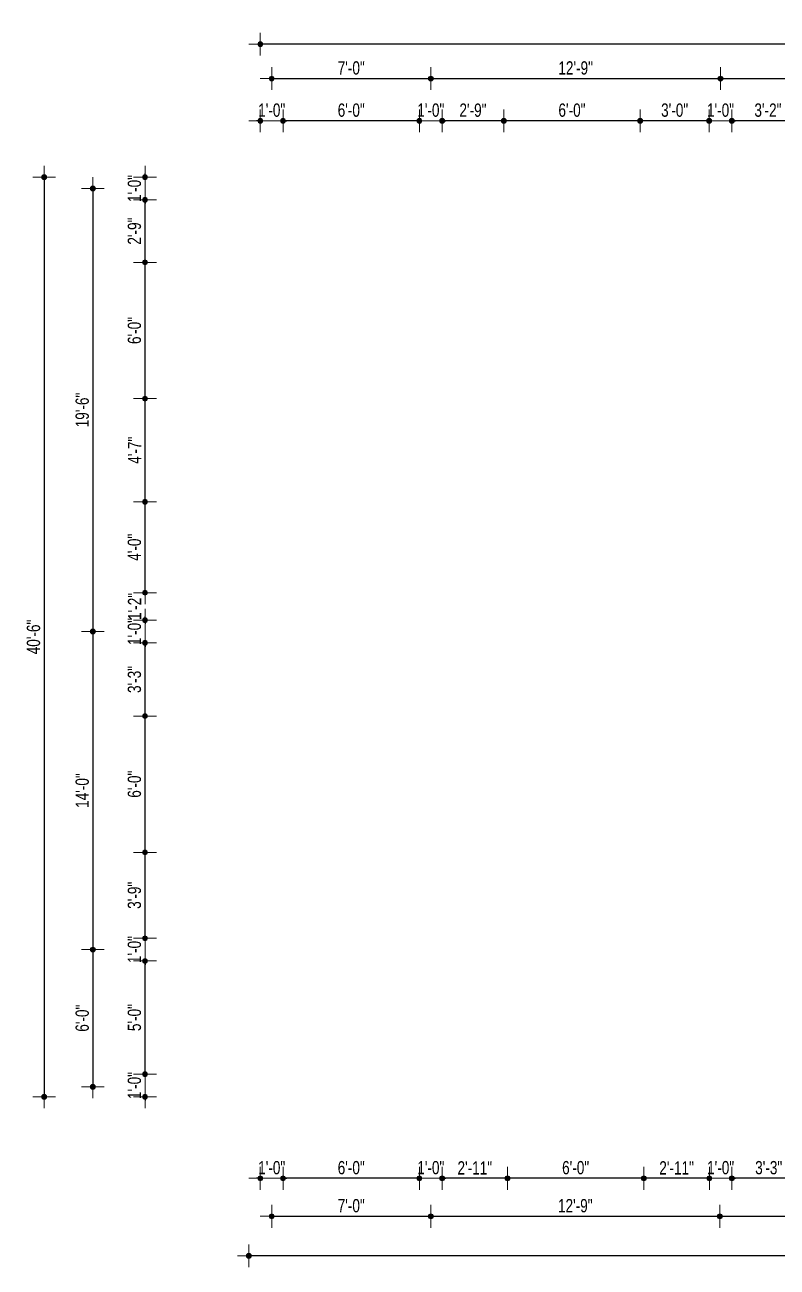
# Model space of a CAD drawing. Header units: inches. Extents: x 108286 to 1018414, y -1240248 to 57686.
# Drawn here: x 1003765 to 1004162, y -1219412 to -1218755 of the extents above; entities that cross this region are included whole.
import ezdxf

# ---------------------------------------------------------------- set-up
doc = ezdxf.new("R2010")
doc.units = ezdxf.units.IN
doc.header["$MEASUREMENT"] = 0
doc.layers.add('DIMENSION', color=142, linetype='Continuous', lineweight=13)
doc.layers.add('dimentions', color=123, linetype='Continuous', lineweight=9)
doc.styles.add('7 INCH', font='swisscl.ttf', dxfattribs={"height": 7})
doc.dimstyles.new('7 INCH', dxfattribs={"dimscale": 0, "dimtxt": 7, "dimasz": 1, "dimexe": 2, "dimexo": 9, "dimgap": 2, "dimtad": 1, "dimdec": 0, "dimzin": 3, "dimdsep": 46, "dimlunit": 4, "dimtxsty": '7 INCH', "dimblk": 'DIM', "dimcen": 3, "dimdle": 3, "dimse1": 1, "dimse2": 1, "dimclrd": 256, "dimclre": 256, "dimclrt": 7, "dimadec": 1, "dimazin": 2, "dimtfac": 1, "dimtdec": 0, "dimtix": 1, "dimtofl": 0, "dimtmove": 2, "dimatfit": 3, "dimldrblk": 'ARW', "dimfxl": 2, "dimfrac": 2, "dimtolj": 2, "dimtzin": 0, "dimarcsym": 0})

# ---------------------------------------------------------------- blocks, each defined once
blk = doc.blocks.new('DIM')
at = {"layer": 'DIMENSION'}
h = blk.add_hatch(color=256, dxfattribs=at)
h.paths.add_polyline_path([(0, 1.28), (0, 0), (1.28, 0, 0.414214)])
h.paths.add_polyline_path([(1.28, 0), (0, 0), (0, -1.28, 0.414214)])
h.paths.add_polyline_path([(0, 0), (-1.28, 0, 0.414214), (0, -1.28)])
h.paths.add_polyline_path([(0, 1.28, 0.414214), (-1.28, 0), (0, 0)])
for p, q in [((-6, 0), (6, 0)), ((0, 6), (0, -6))]:
    blk.add_line(p, q, dxfattribs=at)
blk.add_circle((0, 0), 1.28, dxfattribs=at)
blk = doc.blocks.new('*D539')
at = {"layer": 'Defpoints', "color": 0, "ltscale": 15}
for p in [(1004138.09, -1218806.12), (1004138.09, -1218835.89), (1004176.18, -1218835.89)]:
    blk.add_point(p, dxfattribs=at)
at = {"layer": 'dimentions', "lineweight": -2, "ltscale": 15}
blk.add_line((1004175.18, -1218806.12), (1004139.09, -1218806.12), dxfattribs=at)
at = {"layer": 'dimentions', "lineweight": -2, "ltscale": 15, "rotation": 180}
blk.add_blockref('DIM', (1004138.09, -1218806.12), dxfattribs=at)
at = {"layer": 'dimentions', "lineweight": -2, "ltscale": 15}
blk.add_blockref('DIM', (1004176.18, -1218806.12), dxfattribs=at)
at = {"layer": 'dimentions', "color": 7, "ltscale": 15, "insert": (1004157.13, -1218800.53), "char_height": 7, "attachment_point": 5, "style": '7 INCH'}
blk.add_mtext('\\A2;3\'-2"', dxfattribs=at)
blk = doc.blocks.new('ARW')
at = {"layer": 'DIMENSION'}
blk.add_lwpolyline([(-0.5, 0, 0, 3, 0), (-5.5, 0, 0, 0, 0), (-0.5, 0, 0, 0, 0)], format="xyseb", dxfattribs=at)
blk = doc.blocks.new('*D540')
at = {"layer": 'Defpoints', "color": 0, "ltscale": 15}
for p in [(1004126.09, -1218806.12), (1004126.09, -1218835.89), (1004138.09, -1218835.89)]:
    blk.add_point(p, dxfattribs=at)
at = {"layer": 'dimentions', "lineweight": -2, "ltscale": 15}
for p, q in [((1004125.09, -1218806.12), (1004124.09, -1218806.12)), ((1004139.09, -1218806.12), (1004140.09, -1218806.12))]:
    blk.add_line(p, q, dxfattribs=at)
blk.add_blockref('DIM', (1004126.09, -1218806.12), dxfattribs=at)
at = {"layer": 'dimentions', "lineweight": -2, "ltscale": 15, "rotation": 180}
blk.add_blockref('DIM', (1004138.09, -1218806.12), dxfattribs=at)
at = {"layer": 'dimentions', "color": 7, "ltscale": 15, "insert": (1004132.09, -1218800.53), "char_height": 7, "attachment_point": 5, "style": '7 INCH'}
blk.add_mtext('\\A2;1\'-0"', dxfattribs=at)
blk = doc.blocks.new('*D541')
at = {"layer": 'Defpoints', "color": 0, "ltscale": 15}
for p in [(1004089.65, -1218806.12), (1004089.65, -1218835.89), (1004126.09, -1218835.89)]:
    blk.add_point(p, dxfattribs=at)
at = {"layer": 'dimentions', "lineweight": -2, "ltscale": 15}
blk.add_line((1004125.09, -1218806.12), (1004090.65, -1218806.12), dxfattribs=at)
at = {"layer": 'dimentions', "lineweight": -2, "ltscale": 15, "rotation": 180}
blk.add_blockref('DIM', (1004089.65, -1218806.12), dxfattribs=at)
at = {"layer": 'dimentions', "lineweight": -2, "ltscale": 15}
blk.add_blockref('DIM', (1004126.09, -1218806.12), dxfattribs=at)
at = {"layer": 'dimentions', "color": 7, "ltscale": 15, "insert": (1004107.87, -1218800.53), "char_height": 7, "attachment_point": 5, "style": '7 INCH'}
blk.add_mtext('\\A2;3\'-0"', dxfattribs=at)
blk = doc.blocks.new('*D542')
at = {"layer": 'Defpoints', "color": 0, "ltscale": 15}
for p in [(1004017.65, -1218806.12), (1004017.65, -1218835.89), (1004089.65, -1218835.89)]:
    blk.add_point(p, dxfattribs=at)
at = {"layer": 'dimentions', "lineweight": -2, "ltscale": 15}
blk.add_line((1004088.65, -1218806.12), (1004018.65, -1218806.12), dxfattribs=at)
at = {"layer": 'dimentions', "lineweight": -2, "ltscale": 15, "rotation": 180}
blk.add_blockref('DIM', (1004017.65, -1218806.12), dxfattribs=at)
at = {"layer": 'dimentions', "lineweight": -2, "ltscale": 15}
blk.add_blockref('DIM', (1004089.65, -1218806.12), dxfattribs=at)
at = {"layer": 'dimentions', "color": 7, "ltscale": 15, "insert": (1004053.65, -1218800.53), "char_height": 7, "attachment_point": 5, "style": '7 INCH'}
blk.add_mtext('\\A2;6\'-0"', dxfattribs=at)
blk = doc.blocks.new('*D543')
at = {"layer": 'Defpoints', "color": 0, "ltscale": 15}
for p in [(1003985.09, -1218806.12), (1003985.09, -1218835.89), (1004017.65, -1218835.89)]:
    blk.add_point(p, dxfattribs=at)
at = {"layer": 'dimentions', "lineweight": -2, "ltscale": 15}
blk.add_line((1004016.65, -1218806.12), (1003986.09, -1218806.12), dxfattribs=at)
at = {"layer": 'dimentions', "lineweight": -2, "ltscale": 15, "rotation": 180}
blk.add_blockref('DIM', (1003985.09, -1218806.12), dxfattribs=at)
at = {"layer": 'dimentions', "lineweight": -2, "ltscale": 15}
blk.add_blockref('DIM', (1004017.65, -1218806.12), dxfattribs=at)
at = {"layer": 'dimentions', "color": 7, "ltscale": 15, "insert": (1004001.37, -1218800.54), "char_height": 7, "attachment_point": 5, "style": '7 INCH'}
blk.add_mtext('\\A2;2\'-9"', dxfattribs=at)
blk = doc.blocks.new('*D544')
at = {"layer": 'Defpoints', "color": 0, "ltscale": 15}
for p in [(1003973.09, -1218806.12), (1003973.09, -1218835.89), (1003985.09, -1218835.89)]:
    blk.add_point(p, dxfattribs=at)
at = {"layer": 'dimentions', "lineweight": -2, "ltscale": 15}
for p, q in [((1003972.09, -1218806.12), (1003971.09, -1218806.12)), ((1003986.09, -1218806.12), (1003987.09, -1218806.12))]:
    blk.add_line(p, q, dxfattribs=at)
blk.add_blockref('DIM', (1003973.09, -1218806.12), dxfattribs=at)
at = {"layer": 'dimentions', "lineweight": -2, "ltscale": 15, "rotation": 180}
blk.add_blockref('DIM', (1003985.09, -1218806.12), dxfattribs=at)
at = {"layer": 'dimentions', "color": 7, "ltscale": 15, "insert": (1003979.09, -1218800.53), "char_height": 7, "attachment_point": 5, "style": '7 INCH'}
blk.add_mtext('\\A2;1\'-0"', dxfattribs=at)
blk = doc.blocks.new('*D545')
at = {"layer": 'Defpoints', "color": 0, "ltscale": 15}
for p in [(1003901.09, -1218806.12), (1003973.09, -1218835.89), (1003901.09, -1218936.89)]:
    blk.add_point(p, dxfattribs=at)
at = {"layer": 'dimentions', "lineweight": -2, "ltscale": 15}
blk.add_line((1003972.09, -1218806.12), (1003902.09, -1218806.12), dxfattribs=at)
at = {"layer": 'dimentions', "lineweight": -2, "ltscale": 15, "rotation": 180}
blk.add_blockref('DIM', (1003901.09, -1218806.12), dxfattribs=at)
at = {"layer": 'dimentions', "lineweight": -2, "ltscale": 15}
blk.add_blockref('DIM', (1003973.09, -1218806.12), dxfattribs=at)
at = {"layer": 'dimentions', "color": 7, "ltscale": 15, "insert": (1003937.09, -1218800.53), "char_height": 7, "attachment_point": 5, "style": '7 INCH'}
blk.add_mtext('\\A2;6\'-0"', dxfattribs=at)
blk = doc.blocks.new('*D546')
at = {"layer": 'Defpoints', "color": 0, "ltscale": 15}
for p in [(1003889.09, -1218806.12), (1003889.09, -1218936.89), (1003901.09, -1218936.89)]:
    blk.add_point(p, dxfattribs=at)
at = {"layer": 'dimentions', "lineweight": -2, "ltscale": 15}
for p, q in [((1003888.09, -1218806.12), (1003887.09, -1218806.12)), ((1003902.09, -1218806.12), (1003903.09, -1218806.12))]:
    blk.add_line(p, q, dxfattribs=at)
blk.add_blockref('DIM', (1003889.09, -1218806.12), dxfattribs=at)
at = {"layer": 'dimentions', "lineweight": -2, "ltscale": 15, "rotation": 180}
blk.add_blockref('DIM', (1003901.09, -1218806.12), dxfattribs=at)
at = {"layer": 'dimentions', "color": 7, "ltscale": 15, "insert": (1003895.09, -1218800.53), "char_height": 7, "attachment_point": 5, "style": '7 INCH'}
blk.add_mtext('\\A2;1\'-0"', dxfattribs=at)
blk = doc.blocks.new('*D547')
at = {"layer": 'Defpoints', "color": 0, "ltscale": 15}
for p in [(1003979.09, -1218783.83), (1003979.09, -1218835.89), (1003895.09, -1218927.97)]:
    blk.add_point(p, dxfattribs=at)
at = {"layer": 'dimentions', "lineweight": -2, "ltscale": 15}
blk.add_line((1003896.09, -1218783.83), (1003978.09, -1218783.83), dxfattribs=at)
at = {"layer": 'dimentions', "lineweight": -2, "ltscale": 15, "rotation": 180}
blk.add_blockref('DIM', (1003895.09, -1218783.83), dxfattribs=at)
at = {"layer": 'dimentions', "lineweight": -2, "ltscale": 15}
blk.add_blockref('DIM', (1003979.09, -1218783.83), dxfattribs=at)
at = {"layer": 'dimentions', "color": 7, "ltscale": 15, "insert": (1003937.09, -1218778.24), "char_height": 7, "attachment_point": 5, "style": '7 INCH'}
blk.add_mtext('\\A2;7\'-0"', dxfattribs=at)
blk = doc.blocks.new('*D548')
at = {"layer": 'Defpoints', "color": 0, "ltscale": 15}
for p in [(1004132.09, -1218783.83), (1003979.09, -1218835.89), (1004132.09, -1218835.89)]:
    blk.add_point(p, dxfattribs=at)
at = {"layer": 'dimentions', "lineweight": -2, "ltscale": 15}
blk.add_line((1003980.09, -1218783.83), (1004131.09, -1218783.83), dxfattribs=at)
at = {"layer": 'dimentions', "lineweight": -2, "ltscale": 15, "rotation": 180}
blk.add_blockref('DIM', (1003979.09, -1218783.83), dxfattribs=at)
at = {"layer": 'dimentions', "lineweight": -2, "ltscale": 15}
blk.add_blockref('DIM', (1004132.09, -1218783.83), dxfattribs=at)
at = {"layer": 'dimentions', "color": 7, "ltscale": 15, "insert": (1004055.59, -1218778.25), "char_height": 7, "attachment_point": 5, "style": '7 INCH'}
blk.add_mtext('\\A2;12\'-9"', dxfattribs=at)
blk = doc.blocks.new('*D549')
at = {"layer": 'Defpoints', "color": 0, "ltscale": 15}
for p in [(1004293.84, -1218783.83), (1004132.09, -1218835.89), (1004293.84, -1218835.89)]:
    blk.add_point(p, dxfattribs=at)
at = {"layer": 'dimentions', "lineweight": -2, "ltscale": 15}
blk.add_line((1004133.09, -1218783.83), (1004292.84, -1218783.83), dxfattribs=at)
at = {"layer": 'dimentions', "lineweight": -2, "ltscale": 15, "rotation": 180}
blk.add_blockref('DIM', (1004132.09, -1218783.83), dxfattribs=at)
at = {"layer": 'dimentions', "lineweight": -2, "ltscale": 15}
blk.add_blockref('DIM', (1004293.84, -1218783.83), dxfattribs=at)
at = {"layer": 'dimentions', "color": 7, "ltscale": 15, "insert": (1004212.96, -1218778.24), "char_height": 7, "attachment_point": 5, "style": '7 INCH'}
blk.add_mtext('\\A2;13\'-6"', dxfattribs=at)
blk = doc.blocks.new('*D552')
at = {"layer": 'Defpoints', "color": 0, "ltscale": 15}
for p in [(1003889.09, -1218765.62), (1004509.09, -1218835.89), (1003889.09, -1218936.89)]:
    blk.add_point(p, dxfattribs=at)
at = {"layer": 'dimentions', "lineweight": -2, "ltscale": 15}
blk.add_line((1004508.09, -1218765.62), (1003890.09, -1218765.62), dxfattribs=at)
at = {"layer": 'dimentions', "lineweight": -2, "ltscale": 15, "rotation": 180}
blk.add_blockref('DIM', (1003889.09, -1218765.62), dxfattribs=at)
at = {"layer": 'dimentions', "lineweight": -2, "ltscale": 15}
blk.add_blockref('DIM', (1004509.09, -1218765.62), dxfattribs=at)
at = {"layer": 'dimentions', "color": 7, "ltscale": 15, "insert": (1004199.09, -1218760.03), "char_height": 7, "attachment_point": 5, "style": '7 INCH'}
blk.add_mtext('\\A2;51\'-8"', dxfattribs=at)
blk = doc.blocks.new('*D499')
at = {"layer": 'Defpoints', "color": 0, "ltscale": 15}
for p in [(1004138.09, -1219249.89), (1004176.96, -1219249.89), (1004138.09, -1219364.7)]:
    blk.add_point(p, dxfattribs=at)
at = {"layer": 'dimentions', "lineweight": -2, "ltscale": 15}
blk.add_line((1004175.96, -1219364.7), (1004139.09, -1219364.7), dxfattribs=at)
at = {"layer": 'dimentions', "lineweight": -2, "ltscale": 15, "rotation": 180}
blk.add_blockref('DIM', (1004138.09, -1219364.7), dxfattribs=at)
at = {"layer": 'dimentions', "lineweight": -2, "ltscale": 15}
blk.add_blockref('DIM', (1004176.96, -1219364.7), dxfattribs=at)
at = {"layer": 'dimentions', "color": 7, "ltscale": 15, "insert": (1004157.53, -1219359.11), "char_height": 7, "attachment_point": 5, "style": '7 INCH'}
blk.add_mtext('\\A2;3\'-3"', dxfattribs=at)
blk = doc.blocks.new('*D500')
at = {"layer": 'Defpoints', "color": 0, "ltscale": 15}
for p in [(1004126.22, -1219249.89), (1004138.09, -1219249.89), (1004126.22, -1219364.7)]:
    blk.add_point(p, dxfattribs=at)
at = {"layer": 'dimentions', "lineweight": -2, "ltscale": 15}
for p, q in [((1004125.22, -1219364.7), (1004124.22, -1219364.7)), ((1004139.09, -1219364.7), (1004140.09, -1219364.7))]:
    blk.add_line(p, q, dxfattribs=at)
blk.add_blockref('DIM', (1004126.22, -1219364.7), dxfattribs=at)
at = {"layer": 'dimentions', "lineweight": -2, "ltscale": 15, "rotation": 180}
blk.add_blockref('DIM', (1004138.09, -1219364.7), dxfattribs=at)
at = {"layer": 'dimentions', "color": 7, "ltscale": 15, "insert": (1004132.15, -1219359.11), "char_height": 7, "attachment_point": 5, "style": '7 INCH'}
blk.add_mtext('\\A2;1\'-0"', dxfattribs=at)
blk = doc.blocks.new('*D501')
at = {"layer": 'Defpoints', "color": 0, "ltscale": 15}
for p in [(1004091.59, -1219249.89), (1004126.22, -1219249.89), (1004091.59, -1219364.7)]:
    blk.add_point(p, dxfattribs=at)
at = {"layer": 'dimentions', "lineweight": -2, "ltscale": 15}
blk.add_line((1004125.22, -1219364.7), (1004092.59, -1219364.7), dxfattribs=at)
at = {"layer": 'dimentions', "lineweight": -2, "ltscale": 15, "rotation": 180}
blk.add_blockref('DIM', (1004091.59, -1219364.7), dxfattribs=at)
at = {"layer": 'dimentions', "lineweight": -2, "ltscale": 15}
blk.add_blockref('DIM', (1004126.22, -1219364.7), dxfattribs=at)
at = {"layer": 'dimentions', "color": 7, "ltscale": 15, "insert": (1004108.9, -1219359.19), "char_height": 7, "attachment_point": 5, "style": '7 INCH'}
blk.add_mtext('\\A2;2\'-11"', dxfattribs=at)
blk = doc.blocks.new('*D502')
at = {"layer": 'Defpoints', "color": 0, "ltscale": 15}
for p in [(1004019.59, -1219249.89), (1004091.59, -1219249.89), (1004019.59, -1219364.7)]:
    blk.add_point(p, dxfattribs=at)
at = {"layer": 'dimentions', "lineweight": -2, "ltscale": 15}
blk.add_line((1004090.59, -1219364.7), (1004020.59, -1219364.7), dxfattribs=at)
at = {"layer": 'dimentions', "lineweight": -2, "ltscale": 15, "rotation": 180}
blk.add_blockref('DIM', (1004019.59, -1219364.7), dxfattribs=at)
at = {"layer": 'dimentions', "lineweight": -2, "ltscale": 15}
blk.add_blockref('DIM', (1004091.59, -1219364.7), dxfattribs=at)
at = {"layer": 'dimentions', "color": 7, "ltscale": 15, "insert": (1004055.59, -1219359.11), "char_height": 7, "attachment_point": 5, "style": '7 INCH'}
blk.add_mtext('\\A2;6\'-0"', dxfattribs=at)
blk = doc.blocks.new('*D503')
at = {"layer": 'Defpoints', "color": 0, "ltscale": 15}
for p in [(1003985.09, -1219249.89), (1004019.59, -1219249.89), (1003985.09, -1219364.7)]:
    blk.add_point(p, dxfattribs=at)
at = {"layer": 'dimentions', "lineweight": -2, "ltscale": 15}
blk.add_line((1004018.59, -1219364.7), (1003986.09, -1219364.7), dxfattribs=at)
at = {"layer": 'dimentions', "lineweight": -2, "ltscale": 15, "rotation": 180}
blk.add_blockref('DIM', (1003985.09, -1219364.7), dxfattribs=at)
at = {"layer": 'dimentions', "lineweight": -2, "ltscale": 15}
blk.add_blockref('DIM', (1004019.59, -1219364.7), dxfattribs=at)
at = {"layer": 'dimentions', "color": 7, "ltscale": 15, "insert": (1004002.34, -1219359.19), "char_height": 7, "attachment_point": 5, "style": '7 INCH'}
blk.add_mtext('\\A2;2\'-11"', dxfattribs=at)
blk = doc.blocks.new('*D504')
at = {"layer": 'Defpoints', "color": 0, "ltscale": 15}
for p in [(1003973.09, -1219249.89), (1003985.09, -1219249.89), (1003973.09, -1219364.7)]:
    blk.add_point(p, dxfattribs=at)
at = {"layer": 'dimentions', "lineweight": -2, "ltscale": 15}
for p, q in [((1003972.09, -1219364.7), (1003971.09, -1219364.7)), ((1003986.09, -1219364.7), (1003987.09, -1219364.7))]:
    blk.add_line(p, q, dxfattribs=at)
blk.add_blockref('DIM', (1003973.09, -1219364.7), dxfattribs=at)
at = {"layer": 'dimentions', "lineweight": -2, "ltscale": 15, "rotation": 180}
blk.add_blockref('DIM', (1003985.09, -1219364.7), dxfattribs=at)
at = {"layer": 'dimentions', "color": 7, "ltscale": 15, "insert": (1003979.09, -1219359.11), "char_height": 7, "attachment_point": 5, "style": '7 INCH'}
blk.add_mtext('\\A2;1\'-0"', dxfattribs=at)
blk = doc.blocks.new('*D505')
at = {"layer": 'Defpoints', "color": 0, "ltscale": 15}
for p in [(1003901.09, -1219146.42), (1003973.09, -1219249.89), (1003901.09, -1219364.7)]:
    blk.add_point(p, dxfattribs=at)
at = {"layer": 'dimentions', "lineweight": -2, "ltscale": 15}
blk.add_line((1003972.09, -1219364.7), (1003902.09, -1219364.7), dxfattribs=at)
at = {"layer": 'dimentions', "lineweight": -2, "ltscale": 15, "rotation": 180}
blk.add_blockref('DIM', (1003901.09, -1219364.7), dxfattribs=at)
at = {"layer": 'dimentions', "lineweight": -2, "ltscale": 15}
blk.add_blockref('DIM', (1003973.09, -1219364.7), dxfattribs=at)
at = {"layer": 'dimentions', "color": 7, "ltscale": 15, "insert": (1003937.09, -1219359.11), "char_height": 7, "attachment_point": 5, "style": '7 INCH'}
blk.add_mtext('\\A2;6\'-0"', dxfattribs=at)
blk = doc.blocks.new('*D506')
at = {"layer": 'Defpoints', "color": 0, "ltscale": 15}
for p in [(1003889.09, -1219146.42), (1003901.09, -1219146.42), (1003889.09, -1219364.7)]:
    blk.add_point(p, dxfattribs=at)
at = {"layer": 'dimentions', "lineweight": -2, "ltscale": 15}
for p, q in [((1003888.09, -1219364.7), (1003887.09, -1219364.7)), ((1003902.09, -1219364.7), (1003903.09, -1219364.7))]:
    blk.add_line(p, q, dxfattribs=at)
blk.add_blockref('DIM', (1003889.09, -1219364.7), dxfattribs=at)
at = {"layer": 'dimentions', "lineweight": -2, "ltscale": 15, "rotation": 180}
blk.add_blockref('DIM', (1003901.09, -1219364.7), dxfattribs=at)
at = {"layer": 'dimentions', "color": 7, "ltscale": 15, "insert": (1003895.09, -1219359.11), "char_height": 7, "attachment_point": 5, "style": '7 INCH'}
blk.add_mtext('\\A2;1\'-0"', dxfattribs=at)
blk = doc.blocks.new('*D507')
at = {"layer": 'Defpoints', "color": 0, "ltscale": 15}
for p in [(1003895.09, -1219152.42), (1003979.09, -1219249.89), (1003979.09, -1219384.77)]:
    blk.add_point(p, dxfattribs=at)
at = {"layer": 'dimentions', "lineweight": -2, "ltscale": 15}
blk.add_line((1003896.09, -1219384.77), (1003978.09, -1219384.77), dxfattribs=at)
at = {"layer": 'dimentions', "lineweight": -2, "ltscale": 15, "rotation": 180}
blk.add_blockref('DIM', (1003895.09, -1219384.77), dxfattribs=at)
at = {"layer": 'dimentions', "lineweight": -2, "ltscale": 15}
blk.add_blockref('DIM', (1003979.09, -1219384.77), dxfattribs=at)
at = {"layer": 'dimentions', "color": 7, "ltscale": 15, "insert": (1003937.09, -1219379.19), "char_height": 7, "attachment_point": 5, "style": '7 INCH'}
blk.add_mtext('\\A2;7\'-0"', dxfattribs=at)
blk = doc.blocks.new('*D508')
at = {"layer": 'Defpoints', "color": 0, "ltscale": 15}
for p in [(1003979.09, -1219249.89), (1004131.7, -1219321.67), (1004131.7, -1219384.77)]:
    blk.add_point(p, dxfattribs=at)
at = {"layer": 'dimentions', "lineweight": -2, "ltscale": 15}
blk.add_line((1003980.09, -1219384.77), (1004130.7, -1219384.77), dxfattribs=at)
at = {"layer": 'dimentions', "lineweight": -2, "ltscale": 15, "rotation": 180}
blk.add_blockref('DIM', (1003979.09, -1219384.77), dxfattribs=at)
at = {"layer": 'dimentions', "lineweight": -2, "ltscale": 15}
blk.add_blockref('DIM', (1004131.7, -1219384.77), dxfattribs=at)
at = {"layer": 'dimentions', "color": 7, "ltscale": 15, "insert": (1004055.39, -1219379.19), "char_height": 7, "attachment_point": 5, "style": '7 INCH'}
blk.add_mtext('\\A2;12\'-9"', dxfattribs=at)
blk = doc.blocks.new('*D509')
at = {"layer": 'Defpoints', "color": 0, "ltscale": 15}
for p in [(1004131.7, -1219321.67), (1004293.84, -1219321.67), (1004293.84, -1219384.77)]:
    blk.add_point(p, dxfattribs=at)
at = {"layer": 'dimentions', "lineweight": -2, "ltscale": 15}
blk.add_line((1004132.7, -1219384.77), (1004292.84, -1219384.77), dxfattribs=at)
at = {"layer": 'dimentions', "lineweight": -2, "ltscale": 15, "rotation": 180}
blk.add_blockref('DIM', (1004131.7, -1219384.77), dxfattribs=at)
at = {"layer": 'dimentions', "lineweight": -2, "ltscale": 15}
blk.add_blockref('DIM', (1004293.84, -1219384.77), dxfattribs=at)
at = {"layer": 'dimentions', "color": 7, "ltscale": 15, "insert": (1004212.77, -1219379.18), "char_height": 7, "attachment_point": 5, "style": '7 INCH'}
blk.add_mtext('\\A2;13\'-6"', dxfattribs=at)
blk = doc.blocks.new('*D511')
at = {"layer": 'Defpoints', "color": 0, "ltscale": 15}
for p in [(1004509.09, -1219081.89), (1003882.99, -1219155.89), (1003882.99, -1219405.62)]:
    blk.add_point(p, dxfattribs=at)
at = {"layer": 'dimentions', "lineweight": -2, "ltscale": 15}
blk.add_line((1004508.09, -1219405.62), (1003883.99, -1219405.62), dxfattribs=at)
at = {"layer": 'dimentions', "lineweight": -2, "ltscale": 15, "rotation": 180}
blk.add_blockref('DIM', (1003882.99, -1219405.62), dxfattribs=at)
at = {"layer": 'dimentions', "lineweight": -2, "ltscale": 15}
blk.add_blockref('DIM', (1004509.09, -1219405.62), dxfattribs=at)
at = {"layer": 'dimentions', "color": 7, "ltscale": 15, "insert": (1004196.04, -1219400.04), "char_height": 7, "attachment_point": 5, "style": '7 INCH'}
blk.add_mtext('\\A2;52\'-2"', dxfattribs=at)
blk = doc.blocks.new('*D514')
at = {"layer": 'Defpoints', "color": 0, "ltscale": 15}
for p in [(1003828.2, -1219309.71), (1004132.66, -1219309.71), (1004132.66, -1219321.67)]:
    blk.add_point(p, dxfattribs=at)
at = {"layer": 'dimentions', "lineweight": -2, "ltscale": 15}
for p, q in [((1003828.2, -1219308.71), (1003828.2, -1219307.71)), ((1003828.2, -1219322.67), (1003828.2, -1219323.67))]:
    blk.add_line(p, q, dxfattribs=at)
for p, rotation in [((1003828.2, -1219309.71), 270), ((1003828.2, -1219321.67), 90)]:
    blk.add_blockref('DIM', p, dxfattribs=dict(at, rotation=rotation))
at = {"layer": 'dimentions', "color": 7, "ltscale": 15, "insert": (1003822.62, -1219315.69), "char_height": 7, "attachment_point": 5, "rotation": 90, "style": '7 INCH'}
blk.add_mtext('\\A2;1\'-0"', dxfattribs=at)
blk = doc.blocks.new('*D515')
at = {"layer": 'Defpoints', "color": 0, "ltscale": 15}
for p in [(1003828.2, -1219249.89), (1003973.09, -1219249.89), (1004132.66, -1219309.71)]:
    blk.add_point(p, dxfattribs=at)
at = {"layer": 'dimentions', "lineweight": -2, "ltscale": 15}
blk.add_line((1003828.2, -1219308.71), (1003828.2, -1219250.89), dxfattribs=at)
for p, rotation in [((1003828.2, -1219249.89), 90), ((1003828.2, -1219309.71), 270)]:
    blk.add_blockref('DIM', p, dxfattribs=dict(at, rotation=rotation))
at = {"layer": 'dimentions', "color": 7, "ltscale": 15, "insert": (1003822.62, -1219279.8), "char_height": 7, "attachment_point": 5, "rotation": 90, "style": '7 INCH'}
blk.add_mtext('\\A2;5\'-0"', dxfattribs=at)
blk = doc.blocks.new('*D516')
at = {"layer": 'Defpoints', "color": 0, "ltscale": 15}
for p in [(1003828.2, -1219237.89), (1003973.09, -1219237.89), (1003973.09, -1219249.89)]:
    blk.add_point(p, dxfattribs=at)
at = {"layer": 'dimentions', "lineweight": -2, "ltscale": 15}
for p, q in [((1003828.2, -1219236.89), (1003828.2, -1219235.89)), ((1003828.2, -1219250.89), (1003828.2, -1219251.89))]:
    blk.add_line(p, q, dxfattribs=at)
for p, rotation in [((1003828.2, -1219237.89), 270), ((1003828.2, -1219249.89), 90)]:
    blk.add_blockref('DIM', p, dxfattribs=dict(at, rotation=rotation))
at = {"layer": 'dimentions', "color": 7, "ltscale": 15, "insert": (1003822.62, -1219243.89), "char_height": 7, "attachment_point": 5, "rotation": 90, "style": '7 INCH'}
blk.add_mtext('\\A2;1\'-0"', dxfattribs=at)
blk = doc.blocks.new('*D517')
at = {"layer": 'Defpoints', "color": 0, "ltscale": 15}
for p in [(1003828.2, -1219192.54), (1003973.09, -1219192.54), (1003973.09, -1219237.89)]:
    blk.add_point(p, dxfattribs=at)
at = {"layer": 'dimentions', "lineweight": -2, "ltscale": 15}
blk.add_line((1003828.2, -1219236.89), (1003828.2, -1219193.54), dxfattribs=at)
for p, rotation in [((1003828.2, -1219192.54), 90), ((1003828.2, -1219237.89), 270)]:
    blk.add_blockref('DIM', p, dxfattribs=dict(at, rotation=rotation))
at = {"layer": 'dimentions', "color": 7, "ltscale": 15, "insert": (1003822.62, -1219215.22), "char_height": 7, "attachment_point": 5, "rotation": 90, "style": '7 INCH'}
blk.add_mtext('\\A2;3\'-9"', dxfattribs=at)
blk = doc.blocks.new('*D518')
at = {"layer": 'Defpoints', "color": 0, "ltscale": 15}
for p in [(1003828.2, -1219120.54), (1003973.09, -1219120.54), (1003973.09, -1219192.54)]:
    blk.add_point(p, dxfattribs=at)
at = {"layer": 'dimentions', "lineweight": -2, "ltscale": 15}
blk.add_line((1003828.2, -1219191.54), (1003828.2, -1219121.54), dxfattribs=at)
for p, rotation in [((1003828.2, -1219120.54), 90), ((1003828.2, -1219192.54), 270)]:
    blk.add_blockref('DIM', p, dxfattribs=dict(at, rotation=rotation))
at = {"layer": 'dimentions', "color": 7, "ltscale": 15, "insert": (1003822.62, -1219156.54), "char_height": 7, "attachment_point": 5, "rotation": 90, "style": '7 INCH'}
blk.add_mtext('\\A2;6\'-0"', dxfattribs=at)
blk = doc.blocks.new('*D519')
at = {"layer": 'Defpoints', "color": 0, "ltscale": 15}
for p in [(1003828.2, -1219081.89), (1003973.09, -1219081.89), (1003973.09, -1219120.54)]:
    blk.add_point(p, dxfattribs=at)
at = {"layer": 'dimentions', "lineweight": -2, "ltscale": 15}
blk.add_line((1003828.2, -1219119.54), (1003828.2, -1219082.89), dxfattribs=at)
for p, rotation in [((1003828.2, -1219081.89), 90), ((1003828.2, -1219120.54), 270)]:
    blk.add_blockref('DIM', p, dxfattribs=dict(at, rotation=rotation))
at = {"layer": 'dimentions', "color": 7, "ltscale": 15, "insert": (1003822.62, -1219101.22), "char_height": 7, "attachment_point": 5, "rotation": 90, "style": '7 INCH'}
blk.add_mtext('\\A2;3\'-3"', dxfattribs=at)
blk = doc.blocks.new('*D520')
at = {"layer": 'Defpoints', "color": 0, "ltscale": 15}
for p in [(1003828.2, -1219069.89), (1003973.09, -1219069.89), (1003973.09, -1219081.89)]:
    blk.add_point(p, dxfattribs=at)
at = {"layer": 'dimentions', "lineweight": -2, "ltscale": 15}
for p, q in [((1003828.2, -1219068.89), (1003828.2, -1219067.89)), ((1003828.2, -1219082.89), (1003828.2, -1219083.89))]:
    blk.add_line(p, q, dxfattribs=at)
for p, rotation in [((1003828.2, -1219069.89), 270), ((1003828.2, -1219081.89), 90)]:
    blk.add_blockref('DIM', p, dxfattribs=dict(at, rotation=rotation))
at = {"layer": 'dimentions', "color": 7, "ltscale": 15, "insert": (1003822.62, -1219075.89), "char_height": 7, "attachment_point": 5, "rotation": 90, "style": '7 INCH'}
blk.add_mtext('\\A2;1\'-0"', dxfattribs=at)
blk = doc.blocks.new('*D521')
at = {"layer": 'Defpoints', "color": 0, "ltscale": 15}
for p in [(1003828.2, -1219055.39), (1003973.09, -1219055.39), (1003973.09, -1219069.89)]:
    blk.add_point(p, dxfattribs=at)
at = {"layer": 'dimentions', "lineweight": -2, "ltscale": 15}
for p, q in [((1003828.2, -1219054.39), (1003828.2, -1219053.39)), ((1003828.2, -1219070.89), (1003828.2, -1219071.89))]:
    blk.add_line(p, q, dxfattribs=at)
for p, rotation in [((1003828.2, -1219055.39), 270), ((1003828.2, -1219069.89), 90)]:
    blk.add_blockref('DIM', p, dxfattribs=dict(at, rotation=rotation))
at = {"layer": 'dimentions', "color": 7, "ltscale": 15, "insert": (1003822.69, -1219062.64), "char_height": 7, "attachment_point": 5, "rotation": 90, "style": '7 INCH'}
blk.add_mtext('\\A2;1\'-2"', dxfattribs=at)
blk = doc.blocks.new('*D522')
at = {"layer": 'Defpoints', "color": 0, "ltscale": 15}
for p in [(1003828.2, -1219007.39), (1003973.09, -1219007.39), (1003973.09, -1219055.39)]:
    blk.add_point(p, dxfattribs=at)
at = {"layer": 'dimentions', "lineweight": -2, "ltscale": 15}
blk.add_line((1003828.2, -1219054.39), (1003828.2, -1219008.39), dxfattribs=at)
for p, rotation in [((1003828.2, -1219007.39), 90), ((1003828.2, -1219055.39), 270)]:
    blk.add_blockref('DIM', p, dxfattribs=dict(at, rotation=rotation))
at = {"layer": 'dimentions', "color": 7, "ltscale": 15, "insert": (1003822.62, -1219031.39), "char_height": 7, "attachment_point": 5, "rotation": 90, "style": '7 INCH'}
blk.add_mtext('\\A2;4\'-0"', dxfattribs=at)
blk = doc.blocks.new('*D523')
at = {"layer": 'Defpoints', "color": 0, "ltscale": 15}
for p in [(1003828.2, -1218952.89), (1003973.09, -1218952.89), (1003973.09, -1219007.39)]:
    blk.add_point(p, dxfattribs=at)
at = {"layer": 'dimentions', "lineweight": -2, "ltscale": 15}
blk.add_line((1003828.2, -1219006.39), (1003828.2, -1218953.89), dxfattribs=at)
for p, rotation in [((1003828.2, -1218952.89), 90), ((1003828.2, -1219007.39), 270)]:
    blk.add_blockref('DIM', p, dxfattribs=dict(at, rotation=rotation))
at = {"layer": 'dimentions', "color": 7, "ltscale": 15, "insert": (1003822.7, -1218980.14), "char_height": 7, "attachment_point": 5, "rotation": 90, "style": '7 INCH'}
blk.add_mtext('\\A2;4\'-7"', dxfattribs=at)
blk = doc.blocks.new('*D524')
at = {"layer": 'Defpoints', "color": 0, "ltscale": 15}
for p in [(1003828.2, -1218880.89), (1003973.09, -1218880.89), (1003973.09, -1218952.89)]:
    blk.add_point(p, dxfattribs=at)
at = {"layer": 'dimentions', "lineweight": -2, "ltscale": 15}
blk.add_line((1003828.2, -1218951.89), (1003828.2, -1218881.89), dxfattribs=at)
for p, rotation in [((1003828.2, -1218880.89), 90), ((1003828.2, -1218952.89), 270)]:
    blk.add_blockref('DIM', p, dxfattribs=dict(at, rotation=rotation))
at = {"layer": 'dimentions', "color": 7, "ltscale": 15, "insert": (1003822.62, -1218916.89), "char_height": 7, "attachment_point": 5, "rotation": 90, "style": '7 INCH'}
blk.add_mtext('\\A2;6\'-0"', dxfattribs=at)
blk = doc.blocks.new('*D525')
at = {"layer": 'Defpoints', "color": 0, "ltscale": 15}
for p in [(1003828.2, -1218847.89), (1003973.09, -1218847.89), (1003973.09, -1218880.89)]:
    blk.add_point(p, dxfattribs=at)
at = {"layer": 'dimentions', "lineweight": -2, "ltscale": 15}
blk.add_line((1003828.2, -1218879.89), (1003828.2, -1218848.89), dxfattribs=at)
for p, rotation in [((1003828.2, -1218847.89), 90), ((1003828.2, -1218880.89), 270)]:
    blk.add_blockref('DIM', p, dxfattribs=dict(at, rotation=rotation))
at = {"layer": 'dimentions', "color": 7, "ltscale": 15, "insert": (1003822.62, -1218864.39), "char_height": 7, "attachment_point": 5, "rotation": 90, "style": '7 INCH'}
blk.add_mtext('\\A2;2\'-9"', dxfattribs=at)
blk = doc.blocks.new('*D526')
at = {"layer": 'Defpoints', "color": 0, "ltscale": 15}
for p in [(1003828.2, -1218835.89), (1003973.09, -1218835.89), (1003973.09, -1218847.89)]:
    blk.add_point(p, dxfattribs=at)
at = {"layer": 'dimentions', "lineweight": -2, "ltscale": 15}
for p, q in [((1003828.2, -1218834.89), (1003828.2, -1218833.89)), ((1003828.2, -1218848.89), (1003828.2, -1218849.89))]:
    blk.add_line(p, q, dxfattribs=at)
for p, rotation in [((1003828.2, -1218835.89), 270), ((1003828.2, -1218847.89), 90)]:
    blk.add_blockref('DIM', p, dxfattribs=dict(at, rotation=rotation))
at = {"layer": 'dimentions', "color": 7, "ltscale": 15, "insert": (1003822.62, -1218841.89), "char_height": 7, "attachment_point": 5, "rotation": 90, "style": '7 INCH'}
blk.add_mtext('\\A2;1\'-0"', dxfattribs=at)
blk = doc.blocks.new('*D527')
at = {"layer": 'Defpoints', "color": 0, "ltscale": 15}
for p in [(1003973.09, -1218841.89), (1003800.65, -1219075.89), (1003973.09, -1219075.89)]:
    blk.add_point(p, dxfattribs=at)
at = {"layer": 'dimentions', "lineweight": -2, "ltscale": 15}
blk.add_line((1003800.65, -1218842.89), (1003800.65, -1219074.89), dxfattribs=at)
for p, rotation in [((1003800.65, -1218841.89), 90), ((1003800.65, -1219075.89), 270)]:
    blk.add_blockref('DIM', p, dxfattribs=dict(at, rotation=rotation))
at = {"layer": 'dimentions', "color": 7, "ltscale": 15, "insert": (1003795.07, -1218958.89), "char_height": 7, "attachment_point": 5, "rotation": 90, "style": '7 INCH'}
blk.add_mtext('\\A2;19\'-6"', dxfattribs=at)
blk = doc.blocks.new('*D528')
at = {"layer": 'Defpoints', "color": 0, "ltscale": 15}
for p in [(1003973.09, -1219075.89), (1003800.65, -1219243.89), (1003973.09, -1219243.89)]:
    blk.add_point(p, dxfattribs=at)
at = {"layer": 'dimentions', "lineweight": -2, "ltscale": 15}
blk.add_line((1003800.65, -1219076.89), (1003800.65, -1219242.89), dxfattribs=at)
for p, rotation in [((1003800.65, -1219075.89), 90), ((1003800.65, -1219243.89), 270)]:
    blk.add_blockref('DIM', p, dxfattribs=dict(at, rotation=rotation))
at = {"layer": 'dimentions', "color": 7, "ltscale": 15, "insert": (1003795.07, -1219159.89), "char_height": 7, "attachment_point": 5, "rotation": 90, "style": '7 INCH'}
blk.add_mtext('\\A2;14\'-0"', dxfattribs=at)
blk = doc.blocks.new('*D529')
at = {"layer": 'Defpoints', "color": 0, "ltscale": 15}
for p in [(1003973.09, -1219243.89), (1003800.65, -1219316.37), (1004126.22, -1219316.37)]:
    blk.add_point(p, dxfattribs=at)
at = {"layer": 'dimentions', "lineweight": -2, "ltscale": 15}
blk.add_line((1003800.65, -1219244.89), (1003800.65, -1219315.37), dxfattribs=at)
for p, rotation in [((1003800.65, -1219243.89), 90), ((1003800.65, -1219316.37), 270)]:
    blk.add_blockref('DIM', p, dxfattribs=dict(at, rotation=rotation))
at = {"layer": 'dimentions', "color": 7, "ltscale": 15, "insert": (1003795.07, -1219280.13), "char_height": 7, "attachment_point": 5, "rotation": 90, "style": '7 INCH'}
blk.add_mtext('\\A2;6\'-0"', dxfattribs=at)
blk = doc.blocks.new('*D530')
at = {"layer": 'Defpoints', "color": 0, "ltscale": 15}
for p in [(1003973.09, -1218835.89), (1003774.92, -1219321.67), (1004126.22, -1219321.67)]:
    blk.add_point(p, dxfattribs=at)
at = {"layer": 'dimentions', "lineweight": -2, "ltscale": 15}
blk.add_line((1003774.92, -1218836.89), (1003774.92, -1219320.67), dxfattribs=at)
for p, rotation in [((1003774.92, -1218835.89), 90), ((1003774.92, -1219321.67), 270)]:
    blk.add_blockref('DIM', p, dxfattribs=dict(at, rotation=rotation))
at = {"layer": 'dimentions', "color": 7, "ltscale": 15, "insert": (1003769.34, -1219078.78), "char_height": 7, "attachment_point": 5, "rotation": 90, "style": '7 INCH'}
blk.add_mtext('\\A2;40\'-6"', dxfattribs=at)

msp = doc.modelspace()

# ---------------------------------------------------------------- dimensions: what is measured, and where the dimension line sits
at = {"layer": 'dimentions', "ltscale": 15}
for base, p1, p2, picture, middle in [((1003889.09, -1218765.62), (1004509.09, -1218835.89), (1003889.09, -1218936.89), '*D552', (1004199.09, -1218760.03)), ((1003979.09, -1218783.83), (1003895.09, -1218927.97), (1003979.09, -1218835.89), '*D547', (1003937.09, -1218778.24)), ((1004132.09, -1218783.83), (1003979.09, -1218835.89), (1004132.09, -1218835.89), '*D548', (1004055.59, -1218778.25)), ((1004293.84, -1218783.83), (1004132.09, -1218835.89), (1004293.84, -1218835.89), '*D549', (1004212.96, -1218778.24)), ((1003889.09, -1218806.12), (1003901.09, -1218936.89), (1003889.09, -1218936.89), '*D546', (1003895.09, -1218800.53)), ((1003901.09, -1218806.12), (1003973.09, -1218835.89), (1003901.09, -1218936.89), '*D545', (1003937.09, -1218800.53)), ((1003973.09, -1218806.12), (1003985.09, -1218835.89), (1003973.09, -1218835.89), '*D544', (1003979.09, -1218800.53)), ((1003985.09, -1218806.12), (1004017.65, -1218835.89), (1003985.09, -1218835.89), '*D543', (1004001.37, -1218800.54)), ((1004017.65, -1218806.12), (1004089.65, -1218835.89), (1004017.65, -1218835.89), '*D542', (1004053.65, -1218800.53)), ((1004089.65, -1218806.12), (1004126.09, -1218835.89), (1004089.65, -1218835.89), '*D541', (1004107.87, -1218800.53)), ((1004126.09, -1218806.12), (1004138.09, -1218835.89), (1004126.09, -1218835.89), '*D540', (1004132.09, -1218800.53)), ((1004138.09, -1218806.12), (1004176.18, -1218835.89), (1004138.09, -1218835.89), '*D539', (1004157.13, -1218800.53)), ((1003882.99, -1219405.62), (1004509.09, -1219081.89), (1003882.99, -1219155.89), '*D511', (1004196.04, -1219400.04)), ((1003889.09, -1219364.7), (1003901.09, -1219146.42), (1003889.09, -1219146.42), '*D506', (1003895.09, -1219359.11)), ((1003901.09, -1219364.7), (1003973.09, -1219249.89), (1003901.09, -1219146.42), '*D505', (1003937.09, -1219359.11)), ((1003979.09, -1219384.77), (1003895.09, -1219152.42), (1003979.09, -1219249.89), '*D507', (1003937.09, -1219379.19)), ((1003973.09, -1219364.7), (1003985.09, -1219249.89), (1003973.09, -1219249.89), '*D504', (1003979.09, -1219359.11)), ((1004131.7, -1219384.77), (1003979.09, -1219249.89), (1004131.7, -1219321.67), '*D508', (1004055.39, -1219379.19)), ((1003985.08855882, -1219364.699778), (1004019.58855882, -1219249.89244819), (1003985.08855882, -1219249.89300724), '*D503', (1004002.33855882, -1219359.18601653)), ((1004019.59, -1219364.7), (1004091.59, -1219249.89), (1004019.59, -1219249.89), '*D502', (1004055.59, -1219359.11)), ((1004091.59, -1219364.7), (1004126.22, -1219249.89), (1004091.59, -1219249.89), '*D501', (1004108.9, -1219359.19)), ((1004126.22, -1219364.7), (1004138.09, -1219249.89), (1004126.22, -1219249.89), '*D500', (1004132.15, -1219359.11)), ((1004138.09, -1219364.7), (1004176.96, -1219249.89), (1004138.09, -1219249.89), '*D499', (1004157.53, -1219359.11)), ((1004293.84, -1219384.77), (1004131.7, -1219321.67), (1004293.84, -1219321.67), '*D509', (1004212.77, -1219379.18))]:
    dim = msp.add_linear_dim(base=base, p1=p1, p2=p2, dimstyle='7 INCH', override={"dimscale": 1}, dxfattribs=at)
    dim.commit()
    dim.dimension.update_dxf_attribs({"geometry": picture, "text_midpoint": middle})
for base, p1, p2, picture, middle in [((1003774.92, -1219321.67), (1003973.09, -1218835.89), (1004126.22, -1219321.67), '*D530', (1003769.34, -1219078.78)), ((1003828.2, -1218835.89), (1003973.09, -1218847.89), (1003973.09, -1218835.89), '*D526', (1003822.62, -1218841.89)), ((1003800.65, -1219075.89), (1003973.09, -1218841.89), (1003973.09, -1219075.89), '*D527', (1003795.07, -1218958.89)), ((1003828.2, -1218847.89), (1003973.09, -1218880.89), (1003973.09, -1218847.89), '*D525', (1003822.62, -1218864.39)), ((1003828.2, -1218880.89), (1003973.09, -1218952.89), (1003973.09, -1218880.89), '*D524', (1003822.62, -1218916.89)), ((1003828.20351025, -1218952.89300723), (1003973.08855881, -1219007.39300722), (1003973.08855878, -1218952.89300723), '*D523', (1003822.70351025, -1218980.14300722)), ((1003828.2, -1219007.39), (1003973.09, -1219055.39), (1003973.09, -1219007.39), '*D522', (1003822.62, -1219031.39)), ((1003828.2035103, -1219055.3930073), (1003973.0885588, -1219069.8930072), (1003973.0885588, -1219055.3930073), '*D521', (1003822.6897488, -1219062.6430072)), ((1003828.2, -1219069.89), (1003973.09, -1219081.89), (1003973.09, -1219069.89), '*D520', (1003822.62, -1219075.89)), ((1003800.65, -1219243.89), (1003973.09, -1219075.89), (1003973.09, -1219243.89), '*D528', (1003795.07, -1219159.89)), ((1003828.2, -1219081.89), (1003973.09, -1219120.54), (1003973.09, -1219081.89), '*D519', (1003822.62, -1219101.22)), ((1003828.2, -1219120.54), (1003973.09, -1219192.54), (1003973.09, -1219120.54), '*D518', (1003822.62, -1219156.54)), ((1003828.2, -1219192.54), (1003973.09, -1219237.89), (1003973.09, -1219192.54), '*D517', (1003822.62, -1219215.22)), ((1003828.2, -1219237.89), (1003973.09, -1219249.89), (1003973.09, -1219237.89), '*D516', (1003822.62, -1219243.89)), ((1003800.65, -1219316.37), (1003973.09, -1219243.89), (1004126.22, -1219316.37), '*D529', (1003795.07, -1219280.13)), ((1003828.2, -1219249.89), (1004132.66, -1219309.71), (1003973.09, -1219249.89), '*D515', (1003822.62, -1219279.8)), ((1003828.2, -1219309.71), (1004132.66, -1219321.67), (1004132.66, -1219309.71), '*D514', (1003822.62, -1219315.69))]:
    dim = msp.add_linear_dim(base=base, p1=p1, p2=p2, angle=90, dimstyle='7 INCH', override={"dimscale": 1}, dxfattribs=at)
    dim.commit()
    dim.dimension.update_dxf_attribs({"geometry": picture, "text_midpoint": middle})

doc.saveas('drawing.dxf')
